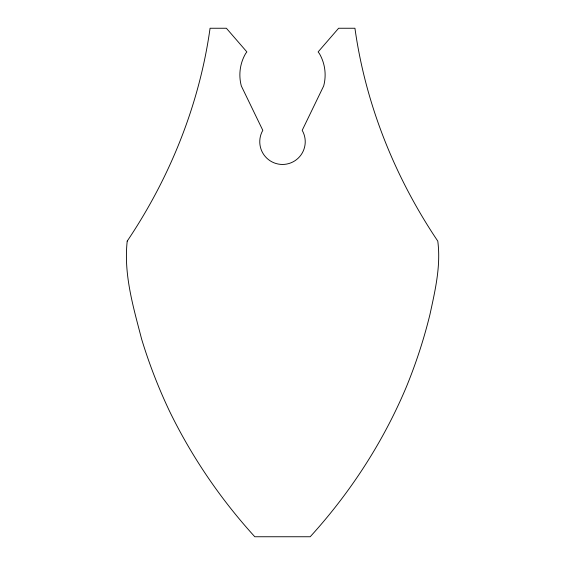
<?xml version="1.0" encoding="UTF-8"?>
<svg xmlns="http://www.w3.org/2000/svg" width="565" height="565" viewBox="0 0 565 565"><rect width="100%" height="100%" fill="white"/><g stroke="black" fill="none" stroke-linecap="round" stroke-linejoin="round"><path stroke-width="0.85" d="M127.217 241.107C123.509 274.413 133.34 307.106 141.603 339.021C149.033 363.542 158.306 387.463 169.26 410.628C191.507 456.506 220.463 499.072 254.808 536.75L310.192 536.75C350.307 492.722 383.169 442.035 406.284 387.11C415.953 363.542 423.884 339.297 429.937 314.55C435.163 290.41 441.004 265.96 437.783 241.107C394.963 177.438 365.569 104.37 354.933 28.25L338.619 28.25L318.109 51.916L319.416 53.619A42.629 42.629 0 0 1 323.674 85.972L302.19 130.353A22.734 22.734 0 0 1 282.5 164.457A22.734 22.734 0 0 1 262.81 130.353L241.326 85.972A42.629 42.629 0 0 1 245.584 53.619L246.891 51.916L226.381 28.25L210.067 28.25C199.431 104.37 170.037 177.438 127.217 241.107"/></g></svg>
